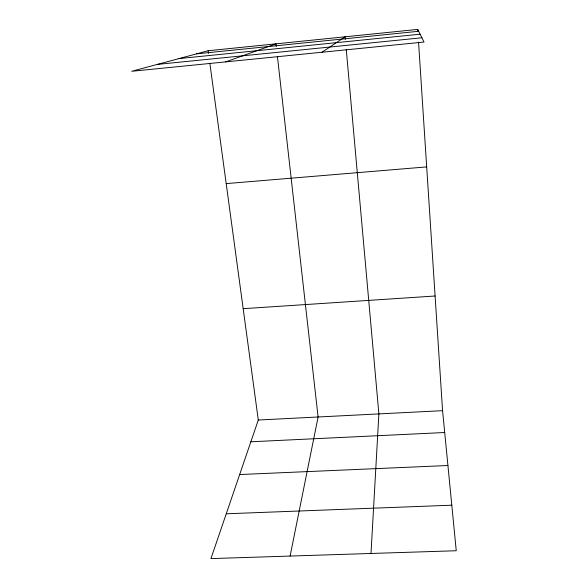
<?xml version="1.0" encoding="UTF-8"?>
<svg xmlns="http://www.w3.org/2000/svg" width="588" height="588" viewBox="0 0 588 588"><rect width="100%" height="100%" fill="white"/><g stroke="black" fill="none" stroke-linecap="round" stroke-linejoin="round"><path stroke-width="0.88" d="M371.006 553.47L378.885 413.908L346.273 49.598M290.104 556.064L318.101 416.995L277.426 56.492M209.872 63.423L258.294 420.023L210.938 558.6L456.244 550.743L442.573 410.674L418.553 42.189M322.026 52.236L345.127 36.794L345.369 39.536M225.645 61.88L276 43.835L276.301 46.548M208.145 50.744L131.756 71.28L424.022 42.035L417.723 29.4L208.145 50.744L208.512 53.464M196.627 53.839L418.663 31.289M178.95 58.587L420.111 34.192M157.261 64.423L421.897 37.779M226.189 183.61L426.682 166.896M243.175 308.685L435.098 296.007M258.294 420.023L442.573 410.674M250.863 441.779L444.704 432.511M239.661 474.545L447.924 465.505M226.248 513.787L451.797 505.195M417.723 29.4L417.84 31.23"/></g></svg>
